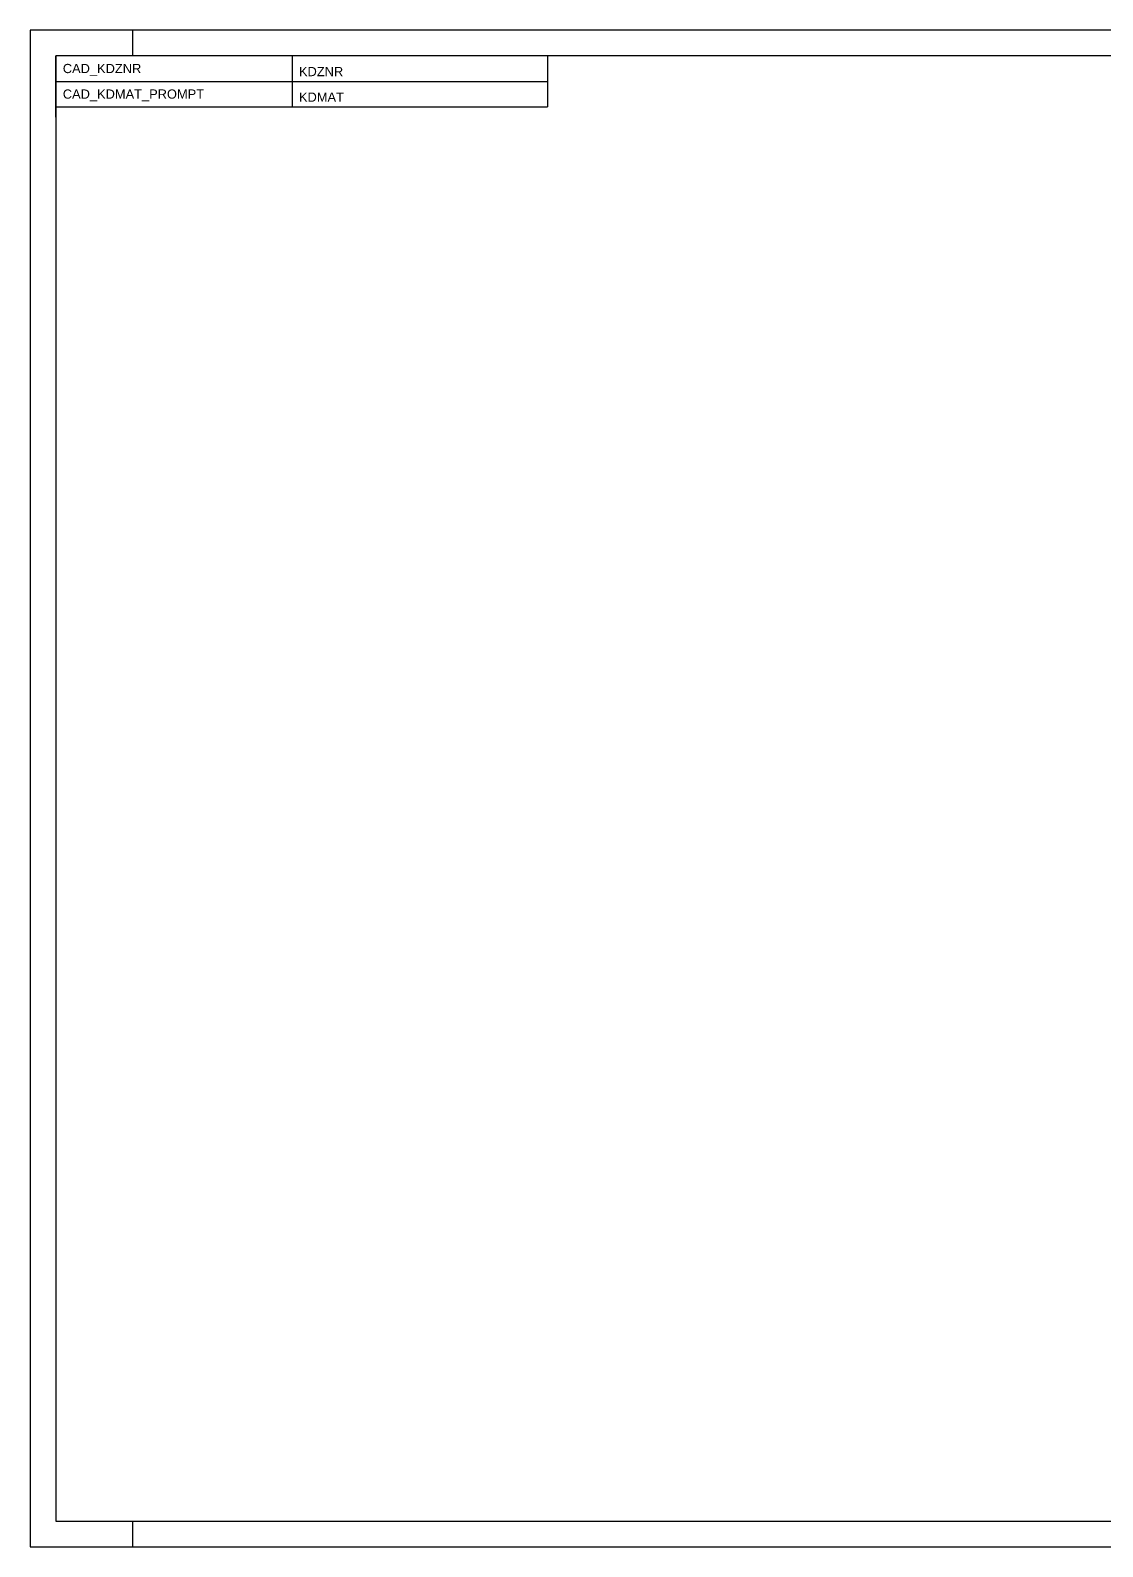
# Model space of a CAD drawing. Header units: millimetres. Extents: x -5 to 415, y -5 to 292.
# Drawn here: x -5 to 205, y -5 to 292 of the extents above; entities that cross this region are included whole.
import ezdxf

# ---------------------------------------------------------------- set-up
doc = ezdxf.new("R2010")
doc.units = ezdxf.units.MM
doc.header["$LTSCALE"] = 2
doc.layers.add('FRAME51', color=7, linetype='Continuous')
doc.styles.add('Arial', font='arial.ttf')

msp = doc.modelspace()

# ---------------------------------------------------------------- linework, layer by layer
msp.add_line((0, 277), (0, 242))
at = {"layer": 'FRAME51', "color": 3, "linetype": 'Continuous'}
for p, q in [((15, 292), (15, 287)), ((15, 0), (15, -5))]:
    msp.add_line(p, q, dxfattribs=at)
at = {"layer": 'FRAME51', "color": 4}
msp.add_line((0, 275), (0, 287), dxfattribs=at)
at = {"layer": 'FRAME51', "color": 7, "linetype": 'Continuous'}
for p, q in [((46.25, 287), (46.25, 282)), ((0, 282), (96.25, 282)), ((46.25, 282), (46.25, 277))]:
    msp.add_line(p, q, dxfattribs=at)
at = {"layer": 'FRAME51', "color": 4, "linetype": 'Continuous'}
for p, q in [((96.25, 287), (96.25, 282)), ((96.25, 282), (96.25, 277)), ((0, 277), (96.25, 277))]:
    msp.add_line(p, q, dxfattribs=at)
at = {"layer": 'FRAME51', "color": 7, "linetype": 'Continuous'}
msp.add_lwpolyline([(415, -5), (415, 292), (-5, 292), (-5, -5)], close=True, dxfattribs=at)
at = {"layer": 'FRAME51', "color": 4}
msp.add_lwpolyline([(410, 65.8), (410, 287), (0, 287), (0, 0), (232, 0)], dxfattribs=at)

# ---------------------------------------------------------------- texts
at = {"layer": 'FRAME51', "style": 'Arial'}
for tag, p in [('CAD_KDZNR', (1.36, 283.62)), ('KDZNR', (47.61, 283.02)), ('CAD_KDMAT_PROMPT', (1.36, 278.62)), ('KDMAT', (47.61, 278.02))]:
    msp.add_attdef(tag, p, '', height=1.8, dxfattribs=at)

doc.saveas('drawing.dxf')
